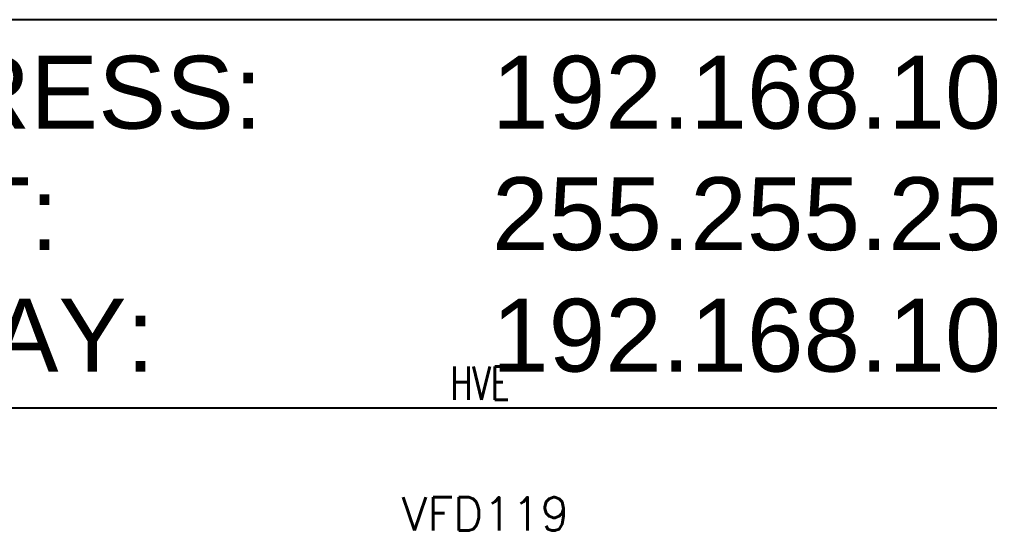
# Model space of a CAD drawing. Header units: inches. Extents: x 0 to 34, y 0 to 22.
# Drawn here: x 6.933 to 8.93, y 7.841 to 8.893 of the extents above; entities that cross this region are included whole.
import ezdxf
from ezdxf.enums import TextEntityAlignment as Align

# ---------------------------------------------------------------- set-up
doc = ezdxf.new("R2010")
doc.units = ezdxf.units.IN
doc.header["$MEASUREMENT"] = 0
for name, color, linetype in [('PLOC', 8, 'Continuous'), ('PSYMS', 7, 'Continuous'), ('PTAG', 150, 'Continuous')]:
    doc.layers.add(name, color=color, linetype=linetype)
doc.styles.get("Standard").update_dxf_attribs({"font": 'arial.ttf'})
doc.styles.add('WD', font='romans.shx')

# ---------------------------------------------------------------- blocks, each defined once
blk = doc.blocks.new('HDR1_PF525_FRA')
at = {"style": 'WD', "width": 0.7}
for tag, p in [('INST', (1.375, 6.7321)), ('LOC', (1.375, 6.5625)), ('DESC1', (1.375, 6.4062)), ('DESC2', (1.375, 6.25)), ('DESC3', (1.375, 6.1021)), ('XREF', (1.375, 5.5312))]:
    blk.add_attdef(tag, text='', height=0.125, dxfattribs=at).set_placement(p, align=Align.CENTER)
at = {"style": 'WD'}
blk.add_attdef('TAG1', text='', height=0.125, dxfattribs=at).set_placement((1.375, 5.9375), align=Align.CENTER)
at = {"style": 'WD', "flags": 9}
blk.add_attdef('FAMILY', (1.5797, 5.9023), '', height=0.01, dxfattribs=at)
for tag, p in [('MFG', (1.6028, 5.8387)), ('CAT', (1.6047, 5.8582)), ('ASSYCODE', (1.605, 5.8214))]:
    blk.add_attdef(tag, text='', height=0.01, dxfattribs=at).set_placement(p, align=Align.CENTER)

msp = doc.modelspace()

# ---------------------------------------------------------------- block references
at = {"layer": 'PSYMS'}
ref = msp.add_blockref('HDR1_PF525_FRA', (7.125, 4.5), dxfattribs=dict(at, xscale=0.5500972078657869, yscale=0.5500972078657869, zscale=0.5500972078657869))
ref.add_attrib('LOC', 'HVE', dxfattribs={"layer": 'PLOC', "height": 0.06876, "style": 'WD', "width": 0.7}).set_placement((7.8814, 8.11), align=Align.CENTER)
ref.add_attrib('P_TAG1', 'VFD119', dxfattribs={"layer": 'PTAG', "height": 0.06876, "style": 'WD', "flags": 8}).set_placement((7.8922, 7.875), align=Align.MIDDLE_CENTER)

# ---------------------------------------------------------------- texts
at = {"insert": (6.1058, 8.818), "char_height": 0.15, "attachment_point": 1, "bg_fill": 16, "box_fill_scale": 1.5, "bg_fill_color": 256, "bg_fill_transparency": 0}
msp.add_mtext_dynamic_manual_height_columns('IP ADDRESS: ^I192.168.100.41\\PSUBNET:^I^I255.255.255.0\\PGATEWAY: ^I^I192.168.100.1', width=3.521753, gutter_width=1, heights=[0], dxfattribs=at)

doc.saveas('drawing.dxf')
